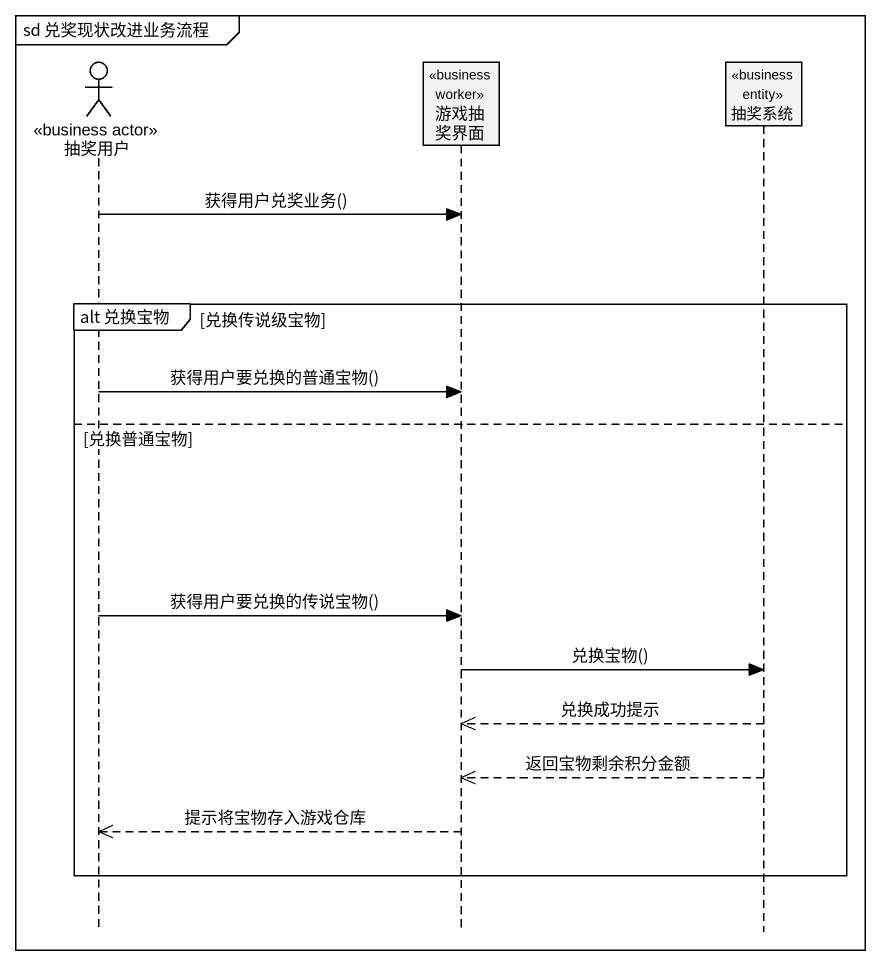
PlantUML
@startuml
mainframe sd 兑奖现状改进业务流程
hide footbox
actor 抽奖用户 <<business actor>>
participant 游戏抽奖界面 <<business worker>>
participant 抽奖系统 <<business entity>>

抽奖用户 -> 游戏抽奖界面 : 获得用户兑奖业务()
group alt 兑换宝物 [兑换传说级宝物]
  抽奖用户 -> 游戏抽奖界面 : 获得用户要兑换的普通宝物()
else 兑换普通宝物
  抽奖用户 -> 游戏抽奖界面 : 获得用户要兑换的传说宝物()
  游戏抽奖界面 -> 抽奖系统 : 兑换宝物()
  抽奖系统 -->> 游戏抽奖界面 : 兑换成功提示
  抽奖系统 -->> 游戏抽奖界面 : 返回宝物剩余积分金额
  游戏抽奖界面 -->> 抽奖用户 : 提示将宝物存入游戏仓库
end
@enduml
